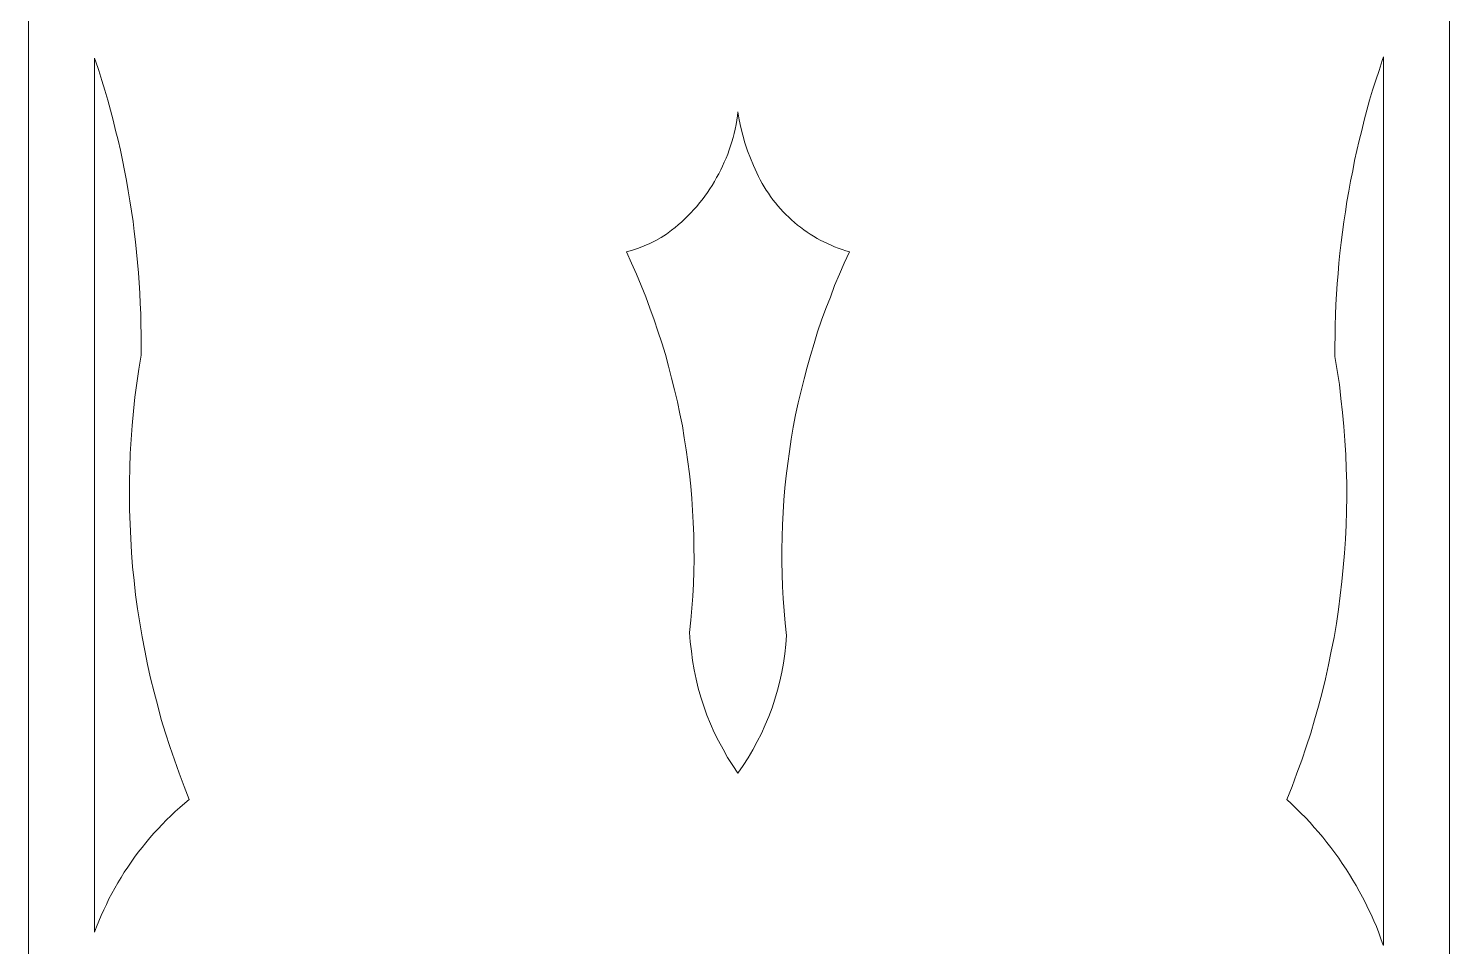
# Model space of a CAD drawing. Header units: centimetres. Extents: x -9 to 6.8, y -13.7 to 13.7.
# Drawn here: x -8.95 to -1.96, y -9.55 to -5.03 of the extents above; entities that cross this region are included whole.
import ezdxf

# ---------------------------------------------------------------- set-up
doc = ezdxf.new("R2010")
doc.units = ezdxf.units.CM
doc.header["$MEASUREMENT"] = 0
doc.layers.add('layer 1', color=7, linetype='Continuous')

msp = doc.modelspace()

# ---------------------------------------------------------------- linework, layer by layer
at = {"layer": 'layer 1', "color": 177, "lineweight": 9}
for points, knots in [([(-8.95207, 13.71711), (-8.95207, 13.71711), (-1.95524, 13.71711), (-1.95524, 13.71711), (-1.95524, 13.71711), (-1.95524, 13.71711), (-1.95524, -13.71046), (-1.95524, -13.71046), (-1.95524, -13.71046), (-1.95524, -13.71046), (-8.95207, -13.71046), (-8.95207, -13.71046), (-8.95207, -13.71046), (-8.95207, -13.71046), (-8.95207, 13.71711), (-8.95207, 13.71711)], [0, 0, 0, 0, 0.2, 0.2, 0.2, 0.2, 0.4, 0.4, 0.4, 0.4, 0.6, 0.6, 0.6, 0.6, 1, 1, 1, 1]), ([(-8.62606, -9.48234), (-8.62606, -9.48234), (-8.62606, -5.1762), (-8.62606, -5.1762), (-8.62606, -5.1762), (-8.62606, -5.1762), (-8.62155, -5.18973), (-8.62155, -5.18973), (-8.62155, -5.18973), (-8.62155, -5.18973), (-8.60573, -5.23825), (-8.60573, -5.23825), (-8.60573, -5.23825), (-8.60573, -5.23825), (-8.59096, -5.28676), (-8.59096, -5.28676), (-8.59096, -5.28676), (-8.59096, -5.28676), (-8.57514, -5.3353), (-8.57514, -5.3353), (-8.57514, -5.3353), (-8.57514, -5.3353), (-8.56144, -5.38381), (-8.56144, -5.38381), (-8.56144, -5.38381), (-8.56144, -5.38381), (-8.54878, -5.43338), (-8.54878, -5.43338), (-8.54878, -5.43338), (-8.54878, -5.43338), (-8.53506, -5.48189), (-8.53506, -5.48189), (-8.53506, -5.48189), (-8.53506, -5.48189), (-8.52347, -5.53253), (-8.52347, -5.53253), (-8.52347, -5.53253), (-8.52347, -5.53253), (-8.5108, -5.58105), (-8.5108, -5.58105), (-8.5108, -5.58105), (-8.5108, -5.58105), (-8.49921, -5.63062), (-8.49921, -5.63062), (-8.49921, -5.63062), (-8.49921, -5.63062), (-8.4897, -5.68018), (-8.4897, -5.68018), (-8.4897, -5.68018), (-8.4897, -5.68018), (-8.47916, -5.73082), (-8.47916, -5.73082), (-8.47916, -5.73082), (-8.47916, -5.73082), (-8.46967, -5.78039), (-8.46967, -5.78039), (-8.46967, -5.78039), (-8.46967, -5.78039), (-8.46124, -5.82996), (-8.46124, -5.82996), (-8.46124, -5.82996), (-8.46124, -5.82996), (-8.4528, -5.87954), (-8.4528, -5.87954), (-8.4528, -5.87954), (-8.4528, -5.87954), (-8.44436, -5.93121), (-8.44436, -5.93121), (-8.44436, -5.93121), (-8.44436, -5.93121), (-8.43698, -5.98079), (-8.43698, -5.98079), (-8.43698, -5.98079), (-8.43698, -5.98079), (-8.43065, -6.03142), (-8.43065, -6.03142), (-8.43065, -6.03142), (-8.43065, -6.03142), (-8.42537, -6.08099), (-8.42537, -6.08099), (-8.42537, -6.08099), (-8.42537, -6.08099), (-8.42011, -6.13268), (-8.42011, -6.13268), (-8.42011, -6.13268), (-8.42011, -6.13268), (-8.41483, -6.1833), (-8.41483, -6.1833), (-8.41483, -6.1833), (-8.41483, -6.1833), (-8.4106, -6.23394), (-8.4106, -6.23394), (-8.4106, -6.23394), (-8.4106, -6.23394), (-8.40639, -6.2835), (-8.40639, -6.2835), (-8.40639, -6.2835), (-8.40639, -6.2835), (-8.40321, -6.33518), (-8.40321, -6.33518), (-8.40321, -6.33518), (-8.40321, -6.33518), (-8.40111, -6.38581), (-8.40111, -6.38581), (-8.40111, -6.38581), (-8.40111, -6.38581), (-8.39901, -6.43644), (-8.39901, -6.43644), (-8.39901, -6.43644), (-8.39901, -6.43644), (-8.39795, -6.48707), (-8.39795, -6.48707), (-8.39795, -6.48707), (-8.39795, -6.48707), (-8.3969, -6.53769), (-8.3969, -6.53769), (-8.3969, -6.53769), (-8.3969, -6.53769), (-8.3969, -6.58938), (-8.3969, -6.58938), (-8.3969, -6.58938), (-8.3969, -6.58938), (-8.3969, -6.64), (-8.3969, -6.64), (-8.3969, -6.64), (-8.3969, -6.64), (-8.40849, -6.70857), (-8.40849, -6.70857), (-8.40849, -6.70857), (-8.40849, -6.70857), (-8.41906, -6.77818), (-8.41906, -6.77818), (-8.41906, -6.77818), (-8.41906, -6.77818), (-8.42749, -6.84673), (-8.42749, -6.84673), (-8.42749, -6.84673), (-8.42749, -6.84673), (-8.43488, -6.91635), (-8.43488, -6.91635), (-8.43488, -6.91635), (-8.43488, -6.91635), (-8.44119, -6.98596), (-8.44119, -6.98596), (-8.44119, -6.98596), (-8.44119, -6.98596), (-8.44647, -7.05557), (-8.44647, -7.05557), (-8.44647, -7.05557), (-8.44647, -7.05557), (-8.4507, -7.12519), (-8.4507, -7.12519), (-8.4507, -7.12519), (-8.4507, -7.12519), (-8.4528, -7.1948), (-8.4528, -7.1948), (-8.4528, -7.1948), (-8.4528, -7.1948), (-8.4549, -7.26336), (-8.4549, -7.26336), (-8.4549, -7.26336), (-8.4549, -7.26336), (-8.4549, -7.33297), (-8.4549, -7.33297), (-8.4549, -7.33297), (-8.4549, -7.33297), (-8.45385, -7.40259), (-8.45385, -7.40259), (-8.45385, -7.40259), (-8.45385, -7.40259), (-8.45175, -7.4722), (-8.45175, -7.4722), (-8.45175, -7.4722), (-8.45175, -7.4722), (-8.44857, -7.54287), (-8.44857, -7.54287), (-8.44857, -7.54287), (-8.44857, -7.54287), (-8.44436, -7.61247), (-8.44436, -7.61247), (-8.44436, -7.61247), (-8.44436, -7.61247), (-8.43908, -7.68209), (-8.43908, -7.68209), (-8.43908, -7.68209), (-8.43908, -7.68209), (-8.4317, -7.75065), (-8.4317, -7.75065), (-8.4317, -7.75065), (-8.4317, -7.75065), (-8.42431, -7.82027), (-8.42431, -7.82027), (-8.42431, -7.82027), (-8.42431, -7.82027), (-8.41483, -7.88988), (-8.41483, -7.88988), (-8.41483, -7.88988), (-8.41483, -7.88988), (-8.40429, -7.95843), (-8.40429, -7.95843), (-8.40429, -7.95843), (-8.40429, -7.95843), (-8.39267, -8.02699), (-8.39267, -8.02699), (-8.39267, -8.02699), (-8.39267, -8.02699), (-8.37896, -8.09556), (-8.37896, -8.09556), (-8.37896, -8.09556), (-8.37896, -8.09556), (-8.36526, -8.1641), (-8.36526, -8.1641), (-8.36526, -8.1641), (-8.36526, -8.1641), (-8.35049, -8.23161), (-8.35049, -8.23161), (-8.35049, -8.23161), (-8.35049, -8.23161), (-8.33362, -8.30018), (-8.33362, -8.30018), (-8.33362, -8.30018), (-8.33362, -8.30018), (-8.31567, -8.36767), (-8.31567, -8.36767), (-8.31567, -8.36767), (-8.31567, -8.36767), (-8.29775, -8.43413), (-8.29775, -8.43413), (-8.29775, -8.43413), (-8.29775, -8.43413), (-8.27772, -8.50162), (-8.27772, -8.50162), (-8.27772, -8.50162), (-8.27772, -8.50162), (-8.25662, -8.56808), (-8.25662, -8.56808), (-8.25662, -8.56808), (-8.25662, -8.56808), (-8.23341, -8.63347), (-8.23341, -8.63347), (-8.23341, -8.63347), (-8.23341, -8.63347), (-8.21021, -8.69991), (-8.21021, -8.69991), (-8.21021, -8.69991), (-8.21021, -8.69991), (-8.18595, -8.76427), (-8.18595, -8.76427), (-8.18595, -8.76427), (-8.18595, -8.76427), (-8.16064, -8.82966), (-8.16064, -8.82966), (-8.16064, -8.82966), (-8.16064, -8.82966), (-8.18279, -8.84758), (-8.18279, -8.84758), (-8.18279, -8.84758), (-8.18279, -8.84758), (-8.20598, -8.86763), (-8.20598, -8.86763), (-8.20598, -8.86763), (-8.20598, -8.86763), (-8.22918, -8.88871), (-8.22918, -8.88871), (-8.22918, -8.88871), (-8.22918, -8.88871), (-8.25028, -8.90981), (-8.25028, -8.90981), (-8.25028, -8.90981), (-8.25028, -8.90981), (-8.27244, -8.92986), (-8.27244, -8.92986), (-8.27244, -8.92986), (-8.27244, -8.92986), (-8.29354, -8.95199), (-8.29354, -8.95199), (-8.29354, -8.95199), (-8.29354, -8.95199), (-8.31357, -8.97415), (-8.31357, -8.97415), (-8.31357, -8.97415), (-8.31357, -8.97415), (-8.33467, -8.99525), (-8.33467, -8.99525), (-8.33467, -8.99525), (-8.33467, -8.99525), (-8.3547, -9.01845), (-8.3547, -9.01845), (-8.3547, -9.01845), (-8.3547, -9.01845), (-8.3737, -9.04166), (-8.3737, -9.04166), (-8.3737, -9.04166), (-8.3737, -9.04166), (-8.39267, -9.06487), (-8.39267, -9.06487), (-8.39267, -9.06487), (-8.39267, -9.06487), (-8.41167, -9.08912), (-8.41167, -9.08912), (-8.41167, -9.08912), (-8.41167, -9.08912), (-8.4296, -9.11233), (-8.4296, -9.11233), (-8.4296, -9.11233), (-8.4296, -9.11233), (-8.44647, -9.13764), (-8.44647, -9.13764), (-8.44647, -9.13764), (-8.44647, -9.13764), (-8.46334, -9.16295), (-8.46334, -9.16295), (-8.46334, -9.16295), (-8.46334, -9.16295), (-8.48021, -9.1872), (-8.48021, -9.1872), (-8.48021, -9.1872), (-8.48021, -9.1872), (-8.49604, -9.21359), (-8.49604, -9.21359), (-8.49604, -9.21359), (-8.49604, -9.21359), (-8.51186, -9.23995), (-8.51186, -9.23995), (-8.51186, -9.23995), (-8.51186, -9.23995), (-8.52663, -9.26526), (-8.52663, -9.26526), (-8.52663, -9.26526), (-8.52663, -9.26526), (-8.54139, -9.29164), (-8.54139, -9.29164), (-8.54139, -9.29164), (-8.54139, -9.29164), (-8.55616, -9.318), (-8.55616, -9.318), (-8.55616, -9.318), (-8.55616, -9.318), (-8.56776, -9.34541), (-8.56776, -9.34541), (-8.56776, -9.34541), (-8.56776, -9.34541), (-8.58147, -9.3718), (-8.58147, -9.3718), (-8.58147, -9.3718), (-8.58147, -9.3718), (-8.59414, -9.40026), (-8.59414, -9.40026), (-8.59414, -9.40026), (-8.59414, -9.40026), (-8.60573, -9.42875), (-8.60573, -9.42875), (-8.60573, -9.42875), (-8.60573, -9.42875), (-8.61734, -9.45616), (-8.61734, -9.45616), (-8.61734, -9.45616), (-8.61734, -9.45616), (-8.62606, -9.48234), (-8.62606, -9.48234)], [0, 0, 0, 0, 0.010989, 0.010989, 0.010989, 0.010989, 0.021978, 0.021978, 0.021978, 0.021978, 0.032967, 0.032967, 0.032967, 0.032967, 0.043956, 0.043956, 0.043956, 0.043956, 0.0549451, 0.0549451, 0.0549451, 0.0549451, 0.0659341, 0.0659341, 0.0659341, 0.0659341, 0.0769231, 0.0769231, 0.0769231, 0.0769231, 0.0879121, 0.0879121, 0.0879121, 0.0879121, 0.0989011, 0.0989011, 0.0989011, 0.0989011, 0.1098901, 0.1098901, 0.1098901, 0.1098901, 0.1208791, 0.1208791, 0.1208791, 0.1208791, 0.1318681, 0.1318681, 0.1318681, 0.1318681, 0.1428571, 0.1428571, 0.1428571, 0.1428571, 0.1538462, 0.1538462, 0.1538462, 0.1538462, 0.1648352, 0.1648352, 0.1648352, 0.1648352, 0.1758242, 0.1758242, 0.1758242, 0.1758242, 0.1868132, 0.1868132, 0.1868132, 0.1868132, 0.1978022, 0.1978022, 0.1978022, 0.1978022, 0.2087912, 0.2087912, 0.2087912, 0.2087912, 0.2197802, 0.2197802, 0.2197802, 0.2197802, 0.2307692, 0.2307692, 0.2307692, 0.2307692, 0.2417582, 0.2417582, 0.2417582, 0.2417582, 0.2527473, 0.2527473, 0.2527473, 0.2527473, 0.2637363, 0.2637363, 0.2637363, 0.2637363, 0.2747253, 0.2747253, 0.2747253, 0.2747253, 0.2857143, 0.2857143, 0.2857143, 0.2857143, 0.2967033, 0.2967033, 0.2967033, 0.2967033, 0.3076923, 0.3076923, 0.3076923, 0.3076923, 0.3186813, 0.3186813, 0.3186813, 0.3186813, 0.3296703, 0.3296703, 0.3296703, 0.3296703, 0.3406593, 0.3406593, 0.3406593, 0.3406593, 0.3516484, 0.3516484, 0.3516484, 0.3516484, 0.3626374, 0.3626374, 0.3626374, 0.3626374, 0.3736264, 0.3736264, 0.3736264, 0.3736264, 0.3846154, 0.3846154, 0.3846154, 0.3846154, 0.3956044, 0.3956044, 0.3956044, 0.3956044, 0.4065934, 0.4065934, 0.4065934, 0.4065934, 0.4175824, 0.4175824, 0.4175824, 0.4175824, 0.4285714, 0.4285714, 0.4285714, 0.4285714, 0.4395604, 0.4395604, 0.4395604, 0.4395604, 0.4505495, 0.4505495, 0.4505495, 0.4505495, 0.4615385, 0.4615385, 0.4615385, 0.4615385, 0.4725275, 0.4725275, 0.4725275, 0.4725275, 0.4835165, 0.4835165, 0.4835165, 0.4835165, 0.4945055, 0.4945055, 0.4945055, 0.4945055, 0.5054945, 0.5054945, 0.5054945, 0.5054945, 0.5164835, 0.5164835, 0.5164835, 0.5164835, 0.5274725, 0.5274725, 0.5274725, 0.5274725, 0.5384615, 0.5384615, 0.5384615, 0.5384615, 0.5494505, 0.5494505, 0.5494505, 0.5494505, 0.5604396, 0.5604396, 0.5604396, 0.5604396, 0.5714286, 0.5714286, 0.5714286, 0.5714286, 0.5824176, 0.5824176, 0.5824176, 0.5824176, 0.5934066, 0.5934066, 0.5934066, 0.5934066, 0.6043956, 0.6043956, 0.6043956, 0.6043956, 0.6153846, 0.6153846, 0.6153846, 0.6153846, 0.6263736, 0.6263736, 0.6263736, 0.6263736, 0.6373626, 0.6373626, 0.6373626, 0.6373626, 0.6483516, 0.6483516, 0.6483516, 0.6483516, 0.6593407, 0.6593407, 0.6593407, 0.6593407, 0.6703297, 0.6703297, 0.6703297, 0.6703297, 0.6813187, 0.6813187, 0.6813187, 0.6813187, 0.6923077, 0.6923077, 0.6923077, 0.6923077, 0.7032967, 0.7032967, 0.7032967, 0.7032967, 0.7142857, 0.7142857, 0.7142857, 0.7142857, 0.7252747, 0.7252747, 0.7252747, 0.7252747, 0.7362637, 0.7362637, 0.7362637, 0.7362637, 0.7472527, 0.7472527, 0.7472527, 0.7472527, 0.7582418, 0.7582418, 0.7582418, 0.7582418, 0.7692308, 0.7692308, 0.7692308, 0.7692308, 0.7802198, 0.7802198, 0.7802198, 0.7802198, 0.7912088, 0.7912088, 0.7912088, 0.7912088, 0.8021978, 0.8021978, 0.8021978, 0.8021978, 0.8131868, 0.8131868, 0.8131868, 0.8131868, 0.8241758, 0.8241758, 0.8241758, 0.8241758, 0.8351648, 0.8351648, 0.8351648, 0.8351648, 0.8461538, 0.8461538, 0.8461538, 0.8461538, 0.8571429, 0.8571429, 0.8571429, 0.8571429, 0.8681319, 0.8681319, 0.8681319, 0.8681319, 0.8791209, 0.8791209, 0.8791209, 0.8791209, 0.8901099, 0.8901099, 0.8901099, 0.8901099, 0.9010989, 0.9010989, 0.9010989, 0.9010989, 0.9120879, 0.9120879, 0.9120879, 0.9120879, 0.9230769, 0.9230769, 0.9230769, 0.9230769, 0.9340659, 0.9340659, 0.9340659, 0.9340659, 0.9450549, 0.9450549, 0.9450549, 0.9450549, 0.956044, 0.956044, 0.956044, 0.956044, 0.967033, 0.967033, 0.967033, 0.967033, 0.978022, 0.978022, 0.978022, 0.978022, 1, 1, 1, 1]), ([(-2.28125, -5.17015), (-2.28125, -5.17015), (-2.28125, -9.54658), (-2.28125, -9.54658), (-2.28125, -9.54658), (-2.28125, -9.54658), (-2.28152, -9.54583), (-2.28152, -9.54583), (-2.28152, -9.54583), (-2.28152, -9.54583), (-2.29311, -9.51524), (-2.29311, -9.51524), (-2.29311, -9.51524), (-2.29311, -9.51524), (-2.30367, -9.4857), (-2.30367, -9.4857), (-2.30367, -9.4857), (-2.30367, -9.4857), (-2.31526, -9.45511), (-2.31526, -9.45511), (-2.31526, -9.45511), (-2.31526, -9.45511), (-2.32793, -9.42664), (-2.32793, -9.42664), (-2.32793, -9.42664), (-2.32793, -9.42664), (-2.34162, -9.39605), (-2.34162, -9.39605), (-2.34162, -9.39605), (-2.34162, -9.39605), (-2.35534, -9.36757), (-2.35534, -9.36757), (-2.35534, -9.36757), (-2.35534, -9.36757), (-2.36906, -9.33803), (-2.36906, -9.33803), (-2.36906, -9.33803), (-2.36906, -9.33803), (-2.38383, -9.30956), (-2.38383, -9.30956), (-2.38383, -9.30956), (-2.38383, -9.30956), (-2.39965, -9.28108), (-2.39965, -9.28108), (-2.39965, -9.28108), (-2.39965, -9.28108), (-2.41547, -9.25261), (-2.41547, -9.25261), (-2.41547, -9.25261), (-2.41547, -9.25261), (-2.43129, -9.22623), (-2.43129, -9.22623), (-2.43129, -9.22623), (-2.43129, -9.22623), (-2.44816, -9.19777), (-2.44816, -9.19777), (-2.44816, -9.19777), (-2.44816, -9.19777), (-2.46503, -9.17138), (-2.46503, -9.17138), (-2.46503, -9.17138), (-2.46503, -9.17138), (-2.48401, -9.14397), (-2.48401, -9.14397), (-2.48401, -9.14397), (-2.48401, -9.14397), (-2.50091, -9.11759), (-2.50091, -9.11759), (-2.50091, -9.11759), (-2.50091, -9.11759), (-2.51988, -9.09228), (-2.51988, -9.09228), (-2.51988, -9.09228), (-2.51988, -9.09228), (-2.53993, -9.06592), (-2.53993, -9.06592), (-2.53993, -9.06592), (-2.53993, -9.06592), (-2.55996, -9.04061), (-2.55996, -9.04061), (-2.55996, -9.04061), (-2.55996, -9.04061), (-2.57896, -9.01528), (-2.57896, -9.01528), (-2.57896, -9.01528), (-2.57896, -9.01528), (-2.60004, -8.98997), (-2.60004, -8.98997), (-2.60004, -8.98997), (-2.60004, -8.98997), (-2.62114, -8.96676), (-2.62114, -8.96676), (-2.62114, -8.96676), (-2.62114, -8.96676), (-2.64224, -8.94251), (-2.64224, -8.94251), (-2.64224, -8.94251), (-2.64224, -8.94251), (-2.66437, -8.91825), (-2.66437, -8.91825), (-2.66437, -8.91825), (-2.66437, -8.91825), (-2.68758, -8.89609), (-2.68758, -8.89609), (-2.68758, -8.89609), (-2.68758, -8.89609), (-2.70973, -8.87289), (-2.70973, -8.87289), (-2.70973, -8.87289), (-2.70973, -8.87289), (-2.73294, -8.85075), (-2.73294, -8.85075), (-2.73294, -8.85075), (-2.73294, -8.85075), (-2.7572, -8.82966), (-2.7572, -8.82966), (-2.7572, -8.82966), (-2.7572, -8.82966), (-2.73084, -8.76532), (-2.73084, -8.76532), (-2.73084, -8.76532), (-2.73084, -8.76532), (-2.70658, -8.69991), (-2.70658, -8.69991), (-2.70658, -8.69991), (-2.70658, -8.69991), (-2.68337, -8.63452), (-2.68337, -8.63452), (-2.68337, -8.63452), (-2.68337, -8.63452), (-2.66122, -8.56914), (-2.66122, -8.56914), (-2.66122, -8.56914), (-2.66122, -8.56914), (-2.63907, -8.50267), (-2.63907, -8.50267), (-2.63907, -8.50267), (-2.63907, -8.50267), (-2.62009, -8.43624), (-2.62009, -8.43624), (-2.62009, -8.43624), (-2.62009, -8.43624), (-2.60109, -8.36872), (-2.60109, -8.36872), (-2.60109, -8.36872), (-2.60109, -8.36872), (-2.58317, -8.30123), (-2.58317, -8.30123), (-2.58317, -8.30123), (-2.58317, -8.30123), (-2.56629, -8.23372), (-2.56629, -8.23372), (-2.56629, -8.23372), (-2.56629, -8.23372), (-2.55152, -8.16622), (-2.55152, -8.16622), (-2.55152, -8.16622), (-2.55152, -8.16622), (-2.53781, -8.09766), (-2.53781, -8.09766), (-2.53781, -8.09766), (-2.53781, -8.09766), (-2.52411, -8.03015), (-2.52411, -8.03015), (-2.52411, -8.03015), (-2.52411, -8.03015), (-2.5125, -7.9616), (-2.5125, -7.9616), (-2.5125, -7.9616), (-2.5125, -7.9616), (-2.50196, -7.89304), (-2.50196, -7.89304), (-2.50196, -7.89304), (-2.50196, -7.89304), (-2.49352, -7.82343), (-2.49352, -7.82343), (-2.49352, -7.82343), (-2.49352, -7.82343), (-2.48508, -7.75487), (-2.48508, -7.75487), (-2.48508, -7.75487), (-2.48508, -7.75487), (-2.47875, -7.68526), (-2.47875, -7.68526), (-2.47875, -7.68526), (-2.47875, -7.68526), (-2.47242, -7.61565), (-2.47242, -7.61565), (-2.47242, -7.61565), (-2.47242, -7.61565), (-2.46819, -7.54709), (-2.46819, -7.54709), (-2.46819, -7.54709), (-2.46819, -7.54709), (-2.46503, -7.47747), (-2.46503, -7.47747), (-2.46503, -7.47747), (-2.46503, -7.47747), (-2.46293, -7.40786), (-2.46293, -7.40786), (-2.46293, -7.40786), (-2.46293, -7.40786), (-2.46188, -7.33825), (-2.46188, -7.33825), (-2.46188, -7.33825), (-2.46188, -7.33825), (-2.46188, -7.26863), (-2.46188, -7.26863), (-2.46188, -7.26863), (-2.46188, -7.26863), (-2.46398, -7.19902), (-2.46398, -7.19902), (-2.46398, -7.19902), (-2.46398, -7.19902), (-2.46609, -7.13046), (-2.46609, -7.13046), (-2.46609, -7.13046), (-2.46609, -7.13046), (-2.47032, -7.06085), (-2.47032, -7.06085), (-2.47032, -7.06085), (-2.47032, -7.06085), (-2.47558, -6.99124), (-2.47558, -6.99124), (-2.47558, -6.99124), (-2.47558, -6.99124), (-2.48191, -6.92268), (-2.48191, -6.92268), (-2.48191, -6.92268), (-2.48191, -6.92268), (-2.49034, -6.85306), (-2.49034, -6.85306), (-2.49034, -6.85306), (-2.49034, -6.85306), (-2.49773, -6.7845), (-2.49773, -6.7845), (-2.49773, -6.7845), (-2.49773, -6.7845), (-2.50829, -6.71595), (-2.50829, -6.71595), (-2.50829, -6.71595), (-2.50829, -6.71595), (-2.51988, -6.64633), (-2.51988, -6.64633), (-2.51988, -6.64633), (-2.51988, -6.64633), (-2.51988, -6.5957), (-2.51988, -6.5957), (-2.51988, -6.5957), (-2.51988, -6.5957), (-2.51883, -6.54402), (-2.51883, -6.54402), (-2.51883, -6.54402), (-2.51883, -6.54402), (-2.51778, -6.4934), (-2.51778, -6.4934), (-2.51778, -6.4934), (-2.51778, -6.4934), (-2.51673, -6.44171), (-2.51673, -6.44171), (-2.51673, -6.44171), (-2.51673, -6.44171), (-2.5146, -6.39109), (-2.5146, -6.39109), (-2.5146, -6.39109), (-2.5146, -6.39109), (-2.51145, -6.3394), (-2.51145, -6.3394), (-2.51145, -6.3394), (-2.51145, -6.3394), (-2.50829, -6.28878), (-2.50829, -6.28878), (-2.50829, -6.28878), (-2.50829, -6.28878), (-2.50406, -6.23814), (-2.50406, -6.23814), (-2.50406, -6.23814), (-2.50406, -6.23814), (-2.49983, -6.18753), (-2.49983, -6.18753), (-2.49983, -6.18753), (-2.49983, -6.18753), (-2.49562, -6.13689), (-2.49562, -6.13689), (-2.49562, -6.13689), (-2.49562, -6.13689), (-2.48929, -6.08522), (-2.48929, -6.08522), (-2.48929, -6.08522), (-2.48929, -6.08522), (-2.48296, -6.03458), (-2.48296, -6.03458), (-2.48296, -6.03458), (-2.48296, -6.03458), (-2.47665, -5.98396), (-2.47665, -5.98396), (-2.47665, -5.98396), (-2.47665, -5.98396), (-2.46819, -5.93332), (-2.46819, -5.93332), (-2.46819, -5.93332), (-2.46819, -5.93332), (-2.46083, -5.8827), (-2.46083, -5.8827), (-2.46083, -5.8827), (-2.46083, -5.8827), (-2.45132, -5.83208), (-2.45132, -5.83208), (-2.45132, -5.83208), (-2.45132, -5.83208), (-2.44288, -5.78249), (-2.44288, -5.78249), (-2.44288, -5.78249), (-2.44288, -5.78249), (-2.43234, -5.73187), (-2.43234, -5.73187), (-2.43234, -5.73187), (-2.43234, -5.73187), (-2.42285, -5.68124), (-2.42285, -5.68124), (-2.42285, -5.68124), (-2.42285, -5.68124), (-2.41229, -5.63167), (-2.41229, -5.63167), (-2.41229, -5.63167), (-2.41229, -5.63167), (-2.39965, -5.5821), (-2.39965, -5.5821), (-2.39965, -5.5821), (-2.39965, -5.5821), (-2.38803, -5.53253), (-2.38803, -5.53253), (-2.38803, -5.53253), (-2.38803, -5.53253), (-2.37539, -5.48189), (-2.37539, -5.48189), (-2.37539, -5.48189), (-2.37539, -5.48189), (-2.36272, -5.43338), (-2.36272, -5.43338), (-2.36272, -5.43338), (-2.36272, -5.43338), (-2.34901, -5.38381), (-2.34901, -5.38381), (-2.34901, -5.38381), (-2.34901, -5.38381), (-2.33424, -5.3353), (-2.33424, -5.3353), (-2.33424, -5.3353), (-2.33424, -5.3353), (-2.31842, -5.28571), (-2.31842, -5.28571), (-2.31842, -5.28571), (-2.31842, -5.28571), (-2.3026, -5.2372), (-2.3026, -5.2372), (-2.3026, -5.2372), (-2.3026, -5.2372), (-2.28785, -5.18868), (-2.28785, -5.18868), (-2.28785, -5.18868), (-2.28785, -5.18868), (-2.28125, -5.17015), (-2.28125, -5.17015)], [0, 0, 0, 0, 0.0108696, 0.0108696, 0.0108696, 0.0108696, 0.0217391, 0.0217391, 0.0217391, 0.0217391, 0.0326087, 0.0326087, 0.0326087, 0.0326087, 0.0434783, 0.0434783, 0.0434783, 0.0434783, 0.0543478, 0.0543478, 0.0543478, 0.0543478, 0.0652174, 0.0652174, 0.0652174, 0.0652174, 0.076087, 0.076087, 0.076087, 0.076087, 0.0869565, 0.0869565, 0.0869565, 0.0869565, 0.0978261, 0.0978261, 0.0978261, 0.0978261, 0.1086957, 0.1086957, 0.1086957, 0.1086957, 0.1195652, 0.1195652, 0.1195652, 0.1195652, 0.1304348, 0.1304348, 0.1304348, 0.1304348, 0.1413043, 0.1413043, 0.1413043, 0.1413043, 0.1521739, 0.1521739, 0.1521739, 0.1521739, 0.1630435, 0.1630435, 0.1630435, 0.1630435, 0.173913, 0.173913, 0.173913, 0.173913, 0.1847826, 0.1847826, 0.1847826, 0.1847826, 0.1956522, 0.1956522, 0.1956522, 0.1956522, 0.2065217, 0.2065217, 0.2065217, 0.2065217, 0.2173913, 0.2173913, 0.2173913, 0.2173913, 0.2282609, 0.2282609, 0.2282609, 0.2282609, 0.2391304, 0.2391304, 0.2391304, 0.2391304, 0.25, 0.25, 0.25, 0.25, 0.2608696, 0.2608696, 0.2608696, 0.2608696, 0.2717391, 0.2717391, 0.2717391, 0.2717391, 0.2826087, 0.2826087, 0.2826087, 0.2826087, 0.2934783, 0.2934783, 0.2934783, 0.2934783, 0.3043478, 0.3043478, 0.3043478, 0.3043478, 0.3152174, 0.3152174, 0.3152174, 0.3152174, 0.326087, 0.326087, 0.326087, 0.326087, 0.3369565, 0.3369565, 0.3369565, 0.3369565, 0.3478261, 0.3478261, 0.3478261, 0.3478261, 0.3586957, 0.3586957, 0.3586957, 0.3586957, 0.3695652, 0.3695652, 0.3695652, 0.3695652, 0.3804348, 0.3804348, 0.3804348, 0.3804348, 0.3913043, 0.3913043, 0.3913043, 0.3913043, 0.4021739, 0.4021739, 0.4021739, 0.4021739, 0.4130435, 0.4130435, 0.4130435, 0.4130435, 0.423913, 0.423913, 0.423913, 0.423913, 0.4347826, 0.4347826, 0.4347826, 0.4347826, 0.4456522, 0.4456522, 0.4456522, 0.4456522, 0.4565217, 0.4565217, 0.4565217, 0.4565217, 0.4673913, 0.4673913, 0.4673913, 0.4673913, 0.4782609, 0.4782609, 0.4782609, 0.4782609, 0.4891304, 0.4891304, 0.4891304, 0.4891304, 0.5, 0.5, 0.5, 0.5, 0.5108696, 0.5108696, 0.5108696, 0.5108696, 0.5217391, 0.5217391, 0.5217391, 0.5217391, 0.5326087, 0.5326087, 0.5326087, 0.5326087, 0.5434783, 0.5434783, 0.5434783, 0.5434783, 0.5543478, 0.5543478, 0.5543478, 0.5543478, 0.5652174, 0.5652174, 0.5652174, 0.5652174, 0.576087, 0.576087, 0.576087, 0.576087, 0.5869565, 0.5869565, 0.5869565, 0.5869565, 0.5978261, 0.5978261, 0.5978261, 0.5978261, 0.6086957, 0.6086957, 0.6086957, 0.6086957, 0.6195652, 0.6195652, 0.6195652, 0.6195652, 0.6304348, 0.6304348, 0.6304348, 0.6304348, 0.6413043, 0.6413043, 0.6413043, 0.6413043, 0.6521739, 0.6521739, 0.6521739, 0.6521739, 0.6630435, 0.6630435, 0.6630435, 0.6630435, 0.673913, 0.673913, 0.673913, 0.673913, 0.6847826, 0.6847826, 0.6847826, 0.6847826, 0.6956522, 0.6956522, 0.6956522, 0.6956522, 0.7065217, 0.7065217, 0.7065217, 0.7065217, 0.7173913, 0.7173913, 0.7173913, 0.7173913, 0.7282609, 0.7282609, 0.7282609, 0.7282609, 0.7391304, 0.7391304, 0.7391304, 0.7391304, 0.75, 0.75, 0.75, 0.75, 0.7608696, 0.7608696, 0.7608696, 0.7608696, 0.7717391, 0.7717391, 0.7717391, 0.7717391, 0.7826087, 0.7826087, 0.7826087, 0.7826087, 0.7934783, 0.7934783, 0.7934783, 0.7934783, 0.8043478, 0.8043478, 0.8043478, 0.8043478, 0.8152174, 0.8152174, 0.8152174, 0.8152174, 0.826087, 0.826087, 0.826087, 0.826087, 0.8369565, 0.8369565, 0.8369565, 0.8369565, 0.8478261, 0.8478261, 0.8478261, 0.8478261, 0.8586957, 0.8586957, 0.8586957, 0.8586957, 0.8695652, 0.8695652, 0.8695652, 0.8695652, 0.8804348, 0.8804348, 0.8804348, 0.8804348, 0.8913043, 0.8913043, 0.8913043, 0.8913043, 0.9021739, 0.9021739, 0.9021739, 0.9021739, 0.9130435, 0.9130435, 0.9130435, 0.9130435, 0.923913, 0.923913, 0.923913, 0.923913, 0.9347826, 0.9347826, 0.9347826, 0.9347826, 0.9456522, 0.9456522, 0.9456522, 0.9456522, 0.9565217, 0.9565217, 0.9565217, 0.9565217, 0.9673913, 0.9673913, 0.9673913, 0.9673913, 0.9782609, 0.9782609, 0.9782609, 0.9782609, 1, 1, 1, 1]), ([(-5.45944, -8.69991), (-5.45944, -8.69991), (-5.43308, -8.66195), (-5.43308, -8.66195), (-5.43308, -8.66195), (-5.43308, -8.66195), (-5.40775, -8.62398), (-5.40775, -8.62398), (-5.40775, -8.62398), (-5.40775, -8.62398), (-5.38562, -8.5839), (-5.38562, -8.5839), (-5.38562, -8.5839), (-5.38562, -8.5839), (-5.36347, -8.54382), (-5.36347, -8.54382), (-5.36347, -8.54382), (-5.36347, -8.54382), (-5.34236, -8.50374), (-5.34236, -8.50374), (-5.34236, -8.50374), (-5.34236, -8.50374), (-5.32444, -8.46154), (-5.32444, -8.46154), (-5.32444, -8.46154), (-5.32444, -8.46154), (-5.30757, -8.41936), (-5.30757, -8.41936), (-5.30757, -8.41936), (-5.30757, -8.41936), (-5.29069, -8.37716), (-5.29069, -8.37716), (-5.29069, -8.37716), (-5.29069, -8.37716), (-5.27698, -8.33393), (-5.27698, -8.33393), (-5.27698, -8.33393), (-5.27698, -8.33393), (-5.26431, -8.28962), (-5.26431, -8.28962), (-5.26431, -8.28962), (-5.26431, -8.28962), (-5.25272, -8.24638), (-5.25272, -8.24638), (-5.25272, -8.24638), (-5.25272, -8.24638), (-5.24323, -8.20102), (-5.24323, -8.20102), (-5.24323, -8.20102), (-5.24323, -8.20102), (-5.23477, -8.15673), (-5.23477, -8.15673), (-5.23477, -8.15673), (-5.23477, -8.15673), (-5.22846, -8.11138), (-5.22846, -8.11138), (-5.22846, -8.11138), (-5.22846, -8.11138), (-5.22318, -8.06497), (-5.22318, -8.06497), (-5.22318, -8.06497), (-5.22318, -8.06497), (-5.22003, -8.02066), (-5.22003, -8.02066), (-5.22003, -8.02066), (-5.22003, -8.02066), (-5.22634, -7.96055), (-5.22634, -7.96055), (-5.22634, -7.96055), (-5.22634, -7.96055), (-5.23162, -7.89937), (-5.23162, -7.89937), (-5.23162, -7.89937), (-5.23162, -7.89937), (-5.23585, -7.83925), (-5.23585, -7.83925), (-5.23585, -7.83925), (-5.23585, -7.83925), (-5.239, -7.77913), (-5.239, -7.77913), (-5.239, -7.77913), (-5.239, -7.77913), (-5.24111, -7.71901), (-5.24111, -7.71901), (-5.24111, -7.71901), (-5.24111, -7.71901), (-5.24216, -7.65783), (-5.24216, -7.65783), (-5.24216, -7.65783), (-5.24216, -7.65783), (-5.24216, -7.59665), (-5.24216, -7.59665), (-5.24216, -7.59665), (-5.24216, -7.59665), (-5.24111, -7.53548), (-5.24111, -7.53548), (-5.24111, -7.53548), (-5.24111, -7.53548), (-5.239, -7.47536), (-5.239, -7.47536), (-5.239, -7.47536), (-5.239, -7.47536), (-5.23585, -7.41524), (-5.23585, -7.41524), (-5.23585, -7.41524), (-5.23585, -7.41524), (-5.23267, -7.35512), (-5.23267, -7.35512), (-5.23267, -7.35512), (-5.23267, -7.35512), (-5.22741, -7.29395), (-5.22741, -7.29395), (-5.22741, -7.29395), (-5.22741, -7.29395), (-5.22108, -7.23382), (-5.22108, -7.23382), (-5.22108, -7.23382), (-5.22108, -7.23382), (-5.21369, -7.17371), (-5.21369, -7.17371), (-5.21369, -7.17371), (-5.21369, -7.17371), (-5.20526, -7.11464), (-5.20526, -7.11464), (-5.20526, -7.11464), (-5.20526, -7.11464), (-5.19682, -7.05452), (-5.19682, -7.05452), (-5.19682, -7.05452), (-5.19682, -7.05452), (-5.18626, -6.9944), (-5.18626, -6.9944), (-5.18626, -6.9944), (-5.18626, -6.9944), (-5.17467, -6.93428), (-5.17467, -6.93428), (-5.17467, -6.93428), (-5.17467, -6.93428), (-5.162, -6.87521), (-5.162, -6.87521), (-5.162, -6.87521), (-5.162, -6.87521), (-5.14831, -6.81614), (-5.14831, -6.81614), (-5.14831, -6.81614), (-5.14831, -6.81614), (-5.13354, -6.75708), (-5.13354, -6.75708), (-5.13354, -6.75708), (-5.13354, -6.75708), (-5.11877, -6.69908), (-5.11877, -6.69908), (-5.11877, -6.69908), (-5.11877, -6.69908), (-5.10189, -6.64106), (-5.10189, -6.64106), (-5.10189, -6.64106), (-5.10189, -6.64106), (-5.08395, -6.58305), (-5.08395, -6.58305), (-5.08395, -6.58305), (-5.08395, -6.58305), (-5.06708, -6.52505), (-5.06708, -6.52505), (-5.06708, -6.52505), (-5.06708, -6.52505), (-5.04705, -6.46808), (-5.04705, -6.46808), (-5.04705, -6.46808), (-5.04705, -6.46808), (-5.02595, -6.41007), (-5.02595, -6.41007), (-5.02595, -6.41007), (-5.02595, -6.41007), (-5.00379, -6.35417), (-5.00379, -6.35417), (-5.00379, -6.35417), (-5.00379, -6.35417), (-4.98271, -6.29722), (-4.98271, -6.29722), (-4.98271, -6.29722), (-4.98271, -6.29722), (-4.95843, -6.24132), (-4.95843, -6.24132), (-4.95843, -6.24132), (-4.95843, -6.24132), (-4.93523, -6.18647), (-4.93523, -6.18647), (-4.93523, -6.18647), (-4.93523, -6.18647), (-4.90887, -6.13163), (-4.90887, -6.13163), (-4.90887, -6.13163), (-4.90887, -6.13163), (-4.92786, -6.12635), (-4.92786, -6.12635), (-4.92786, -6.12635), (-4.92786, -6.12635), (-4.94579, -6.12001), (-4.94579, -6.12001), (-4.94579, -6.12001), (-4.94579, -6.12001), (-4.96477, -6.11368), (-4.96477, -6.11368), (-4.96477, -6.11368), (-4.96477, -6.11368), (-4.98271, -6.1063), (-4.98271, -6.1063), (-4.98271, -6.1063), (-4.98271, -6.1063), (-5.00064, -6.09892), (-5.00064, -6.09892), (-5.00064, -6.09892), (-5.00064, -6.09892), (-5.01751, -6.09048), (-5.01751, -6.09048), (-5.01751, -6.09048), (-5.01751, -6.09048), (-5.03543, -6.08204), (-5.03543, -6.08204), (-5.03543, -6.08204), (-5.03543, -6.08204), (-5.05336, -6.0736), (-5.05336, -6.0736), (-5.05336, -6.0736), (-5.05336, -6.0736), (-5.06918, -6.06517), (-5.06918, -6.06517), (-5.06918, -6.06517), (-5.06918, -6.06517), (-5.08607, -6.05463), (-5.08607, -6.05463), (-5.08607, -6.05463), (-5.08607, -6.05463), (-5.10295, -6.04409), (-5.10295, -6.04409), (-5.10295, -6.04409), (-5.10295, -6.04409), (-5.11877, -6.03352), (-5.11877, -6.03352), (-5.11877, -6.03352), (-5.11877, -6.03352), (-5.13459, -6.02193), (-5.13459, -6.02193), (-5.13459, -6.02193), (-5.13459, -6.02193), (-5.15041, -6.01032), (-5.15041, -6.01032), (-5.15041, -6.01032), (-5.15041, -6.01032), (-5.16518, -5.99978), (-5.16518, -5.99978), (-5.16518, -5.99978), (-5.16518, -5.99978), (-5.181, -5.98711), (-5.181, -5.98711), (-5.181, -5.98711), (-5.181, -5.98711), (-5.19577, -5.97342), (-5.19577, -5.97342), (-5.19577, -5.97342), (-5.19577, -5.97342), (-5.20841, -5.96075), (-5.20841, -5.96075), (-5.20841, -5.96075), (-5.20841, -5.96075), (-5.22318, -5.94703), (-5.22318, -5.94703), (-5.22318, -5.94703), (-5.22318, -5.94703), (-5.2369, -5.93332), (-5.2369, -5.93332), (-5.2369, -5.93332), (-5.2369, -5.93332), (-5.24954, -5.91962), (-5.24954, -5.91962), (-5.24954, -5.91962), (-5.24954, -5.91962), (-5.26221, -5.90485), (-5.26221, -5.90485), (-5.26221, -5.90485), (-5.26221, -5.90485), (-5.2738, -5.88903), (-5.2738, -5.88903), (-5.2738, -5.88903), (-5.2738, -5.88903), (-5.28647, -5.87426), (-5.28647, -5.87426), (-5.28647, -5.87426), (-5.28647, -5.87426), (-5.29808, -5.85844), (-5.29808, -5.85844), (-5.29808, -5.85844), (-5.29808, -5.85844), (-5.30862, -5.84262), (-5.30862, -5.84262), (-5.30862, -5.84262), (-5.30862, -5.84262), (-5.32021, -5.8268), (-5.32021, -5.8268), (-5.32021, -5.8268), (-5.32021, -5.8268), (-5.32972, -5.81098), (-5.32972, -5.81098), (-5.32972, -5.81098), (-5.32972, -5.81098), (-5.33921, -5.79411), (-5.33921, -5.79411), (-5.33921, -5.79411), (-5.33921, -5.79411), (-5.3487, -5.77618), (-5.3487, -5.77618), (-5.3487, -5.77618), (-5.3487, -5.77618), (-5.35713, -5.75929), (-5.35713, -5.75929), (-5.35713, -5.75929), (-5.35713, -5.75929), (-5.36557, -5.74241), (-5.36557, -5.74241), (-5.36557, -5.74241), (-5.36557, -5.74241), (-5.38244, -5.70551), (-5.38244, -5.70551), (-5.38244, -5.70551), (-5.38244, -5.70551), (-5.39721, -5.66964), (-5.39721, -5.66964), (-5.39721, -5.66964), (-5.39721, -5.66964), (-5.41198, -5.63272), (-5.41198, -5.63272), (-5.41198, -5.63272), (-5.41198, -5.63272), (-5.42465, -5.59477), (-5.42465, -5.59477), (-5.42465, -5.59477), (-5.42465, -5.59477), (-5.43519, -5.55679), (-5.43519, -5.55679), (-5.43519, -5.55679), (-5.43519, -5.55679), (-5.44467, -5.51882), (-5.44467, -5.51882), (-5.44467, -5.51882), (-5.44467, -5.51882), (-5.45311, -5.48084), (-5.45311, -5.48084), (-5.45311, -5.48084), (-5.45311, -5.48084), (-5.45944, -5.44076), (-5.45944, -5.44076), (-5.45944, -5.44076), (-5.45944, -5.44076), (-5.46155, -5.46187), (-5.46155, -5.46187), (-5.46155, -5.46187), (-5.46155, -5.46187), (-5.46367, -5.48295), (-5.46367, -5.48295), (-5.46367, -5.48295), (-5.46367, -5.48295), (-5.46788, -5.50405), (-5.46788, -5.50405), (-5.46788, -5.50405), (-5.46788, -5.50405), (-5.47211, -5.5262), (-5.47211, -5.5262), (-5.47211, -5.5262), (-5.47211, -5.5262), (-5.47737, -5.54729), (-5.47737, -5.54729), (-5.47737, -5.54729), (-5.47737, -5.54729), (-5.48265, -5.56733), (-5.48265, -5.56733), (-5.48265, -5.56733), (-5.48265, -5.56733), (-5.48898, -5.58843), (-5.48898, -5.58843), (-5.48898, -5.58843), (-5.48898, -5.58843), (-5.49531, -5.60846), (-5.49531, -5.60846), (-5.49531, -5.60846), (-5.49531, -5.60846), (-5.50163, -5.62851), (-5.50163, -5.62851), (-5.50163, -5.62851), (-5.50163, -5.62851), (-5.50901, -5.6496), (-5.50901, -5.6496), (-5.50901, -5.6496), (-5.50901, -5.6496), (-5.51745, -5.66964), (-5.51745, -5.66964), (-5.51745, -5.66964), (-5.51745, -5.66964), (-5.52588, -5.68862), (-5.52588, -5.68862), (-5.52588, -5.68862), (-5.52588, -5.68862), (-5.53432, -5.70867), (-5.53432, -5.70867), (-5.53432, -5.70867), (-5.53432, -5.70867), (-5.54383, -5.72765), (-5.54383, -5.72765), (-5.54383, -5.72765), (-5.54383, -5.72765), (-5.55332, -5.74664), (-5.55332, -5.74664), (-5.55332, -5.74664), (-5.55332, -5.74664), (-5.56386, -5.76562), (-5.56386, -5.76562), (-5.56386, -5.76562), (-5.56386, -5.76562), (-5.57442, -5.78462), (-5.57442, -5.78462), (-5.57442, -5.78462), (-5.57442, -5.78462), (-5.58601, -5.80359), (-5.58601, -5.80359), (-5.58601, -5.80359), (-5.58601, -5.80359), (-5.59655, -5.82047), (-5.59655, -5.82047), (-5.59655, -5.82047), (-5.59655, -5.82047), (-5.60922, -5.8384), (-5.60922, -5.8384), (-5.60922, -5.8384), (-5.60922, -5.8384), (-5.62188, -5.85634), (-5.62188, -5.85634), (-5.62188, -5.85634), (-5.62188, -5.85634), (-5.63453, -5.87426), (-5.63453, -5.87426), (-5.63453, -5.87426), (-5.63453, -5.87426), (-5.64824, -5.89008), (-5.64824, -5.89008), (-5.64824, -5.89008), (-5.64824, -5.89008), (-5.66091, -5.90696), (-5.66091, -5.90696), (-5.66091, -5.90696), (-5.66091, -5.90696), (-5.67566, -5.92278), (-5.67566, -5.92278), (-5.67566, -5.92278), (-5.67566, -5.92278), (-5.69043, -5.93965), (-5.69043, -5.93965), (-5.69043, -5.93965), (-5.69043, -5.93965), (-5.70519, -5.95337), (-5.70519, -5.95337), (-5.70519, -5.95337), (-5.70519, -5.95337), (-5.72102, -5.96919), (-5.72102, -5.96919), (-5.72102, -5.96919), (-5.72102, -5.96919), (-5.73578, -5.98396), (-5.73578, -5.98396), (-5.73578, -5.98396), (-5.73578, -5.98396), (-5.75266, -5.99873), (-5.75266, -5.99873), (-5.75266, -5.99873), (-5.75266, -5.99873), (-5.76848, -6.01137), (-5.76848, -6.01137), (-5.76848, -6.01137), (-5.76848, -6.01137), (-5.78535, -6.02509), (-5.78535, -6.02509), (-5.78535, -6.02509), (-5.78535, -6.02509), (-5.81068, -6.04409), (-5.81068, -6.04409), (-5.81068, -6.04409), (-5.81068, -6.04409), (-5.83704, -6.06096), (-5.83704, -6.06096), (-5.83704, -6.06096), (-5.83704, -6.06096), (-5.8634, -6.07573), (-5.8634, -6.07573), (-5.8634, -6.07573), (-5.8634, -6.07573), (-5.89189, -6.08943), (-5.89189, -6.08943), (-5.89189, -6.08943), (-5.89189, -6.08943), (-5.92036, -6.10209), (-5.92036, -6.10209), (-5.92036, -6.10209), (-5.92036, -6.10209), (-5.94884, -6.11368), (-5.94884, -6.11368), (-5.94884, -6.11368), (-5.94884, -6.11368), (-5.97838, -6.12319), (-5.97838, -6.12319), (-5.97838, -6.12319), (-5.97838, -6.12319), (-6.00792, -6.13163), (-6.00792, -6.13163), (-6.00792, -6.13163), (-6.00792, -6.13163), (-5.98366, -6.18647), (-5.98366, -6.18647), (-5.98366, -6.18647), (-5.98366, -6.18647), (-5.95833, -6.24132), (-5.95833, -6.24132), (-5.95833, -6.24132), (-5.95833, -6.24132), (-5.93512, -6.29616), (-5.93512, -6.29616), (-5.93512, -6.29616), (-5.93512, -6.29616), (-5.91299, -6.35207), (-5.91299, -6.35207), (-5.91299, -6.35207), (-5.91299, -6.35207), (-5.89189, -6.40797), (-5.89189, -6.40797), (-5.89189, -6.40797), (-5.89189, -6.40797), (-5.87079, -6.46597), (-5.87079, -6.46597), (-5.87079, -6.46597), (-5.87079, -6.46597), (-5.85286, -6.52187), (-5.85286, -6.52187), (-5.85286, -6.52187), (-5.85286, -6.52187), (-5.83389, -6.57988), (-5.83389, -6.57988), (-5.83389, -6.57988), (-5.83389, -6.57988), (-5.81594, -6.63684), (-5.81594, -6.63684), (-5.81594, -6.63684), (-5.81594, -6.63684), (-5.80012, -6.69485), (-5.80012, -6.69485), (-5.80012, -6.69485), (-5.80012, -6.69485), (-5.78535, -6.75286), (-5.78535, -6.75286), (-5.78535, -6.75286), (-5.78535, -6.75286), (-5.77058, -6.81088), (-5.77058, -6.81088), (-5.77058, -6.81088), (-5.77058, -6.81088), (-5.75689, -6.86994), (-5.75689, -6.86994), (-5.75689, -6.86994), (-5.75689, -6.86994), (-5.74422, -6.92901), (-5.74422, -6.92901), (-5.74422, -6.92901), (-5.74422, -6.92901), (-5.73263, -6.98807), (-5.73263, -6.98807), (-5.73263, -6.98807), (-5.73263, -6.98807), (-5.72312, -7.04714), (-5.72312, -7.04714), (-5.72312, -7.04714), (-5.72312, -7.04714), (-5.71363, -7.1062), (-5.71363, -7.1062), (-5.71363, -7.1062), (-5.71363, -7.1062), (-5.70519, -7.16632), (-5.70519, -7.16632), (-5.70519, -7.16632), (-5.70519, -7.16632), (-5.69781, -7.22539), (-5.69781, -7.22539), (-5.69781, -7.22539), (-5.69781, -7.22539), (-5.69148, -7.28551), (-5.69148, -7.28551), (-5.69148, -7.28551), (-5.69148, -7.28551), (-5.68622, -7.34563), (-5.68622, -7.34563), (-5.68622, -7.34563), (-5.68622, -7.34563), (-5.68199, -7.4047), (-5.68199, -7.4047), (-5.68199, -7.4047), (-5.68199, -7.4047), (-5.67883, -7.46482), (-5.67883, -7.46482), (-5.67883, -7.46482), (-5.67883, -7.46482), (-5.67673, -7.52599), (-5.67673, -7.52599), (-5.67673, -7.52599), (-5.67673, -7.52599), (-5.67566, -7.58611), (-5.67566, -7.58611), (-5.67566, -7.58611), (-5.67566, -7.58611), (-5.6746, -7.64623), (-5.6746, -7.64623), (-5.6746, -7.64623), (-5.6746, -7.64623), (-5.67566, -7.70635), (-5.67566, -7.70635), (-5.67566, -7.70635), (-5.67566, -7.70635), (-5.67778, -7.76647), (-5.67778, -7.76647), (-5.67778, -7.76647), (-5.67778, -7.76647), (-5.68094, -7.82659), (-5.68094, -7.82659), (-5.68094, -7.82659), (-5.68094, -7.82659), (-5.68517, -7.88566), (-5.68517, -7.88566), (-5.68517, -7.88566), (-5.68517, -7.88566), (-5.69043, -7.94578), (-5.69043, -7.94578), (-5.69043, -7.94578), (-5.69043, -7.94578), (-5.69676, -8.00589), (-5.69676, -8.00589), (-5.69676, -8.00589), (-5.69676, -8.00589), (-5.6936, -8.0523), (-5.6936, -8.0523), (-5.6936, -8.0523), (-5.6936, -8.0523), (-5.68832, -8.09871), (-5.68832, -8.09871), (-5.68832, -8.09871), (-5.68832, -8.09871), (-5.68199, -8.14407), (-5.68199, -8.14407), (-5.68199, -8.14407), (-5.68199, -8.14407), (-5.6746, -8.18943), (-5.6746, -8.18943), (-5.6746, -8.18943), (-5.6746, -8.18943), (-5.66512, -8.23584), (-5.66512, -8.23584), (-5.66512, -8.23584), (-5.66512, -8.23584), (-5.65458, -8.28118), (-5.65458, -8.28118), (-5.65458, -8.28118), (-5.65458, -8.28118), (-5.64191, -8.32549), (-5.64191, -8.32549), (-5.64191, -8.32549), (-5.64191, -8.32549), (-5.62714, -8.36979), (-5.62714, -8.36979), (-5.62714, -8.36979), (-5.62714, -8.36979), (-5.61132, -8.41408), (-5.61132, -8.41408), (-5.61132, -8.41408), (-5.61132, -8.41408), (-5.59445, -8.45628), (-5.59445, -8.45628), (-5.59445, -8.45628), (-5.59445, -8.45628), (-5.57547, -8.49952), (-5.57547, -8.49952), (-5.57547, -8.49952), (-5.57547, -8.49952), (-5.55437, -8.54065), (-5.55437, -8.54065), (-5.55437, -8.54065), (-5.55437, -8.54065), (-5.53222, -8.58178), (-5.53222, -8.58178), (-5.53222, -8.58178), (-5.53222, -8.58178), (-5.51006, -8.62187), (-5.51006, -8.62187), (-5.51006, -8.62187), (-5.51006, -8.62187), (-5.48475, -8.66088), (-5.48475, -8.66088), (-5.48475, -8.66088), (-5.48475, -8.66088), (-5.45944, -8.69991), (-5.45944, -8.69991)], [0, 0, 0, 0, 0.0056497, 0.0056497, 0.0056497, 0.0056497, 0.0112994, 0.0112994, 0.0112994, 0.0112994, 0.0169492, 0.0169492, 0.0169492, 0.0169492, 0.0225989, 0.0225989, 0.0225989, 0.0225989, 0.0282486, 0.0282486, 0.0282486, 0.0282486, 0.0338983, 0.0338983, 0.0338983, 0.0338983, 0.039548, 0.039548, 0.039548, 0.039548, 0.0451977, 0.0451977, 0.0451977, 0.0451977, 0.0508475, 0.0508475, 0.0508475, 0.0508475, 0.0564972, 0.0564972, 0.0564972, 0.0564972, 0.0621469, 0.0621469, 0.0621469, 0.0621469, 0.0677966, 0.0677966, 0.0677966, 0.0677966, 0.0734463, 0.0734463, 0.0734463, 0.0734463, 0.079096, 0.079096, 0.079096, 0.079096, 0.0847458, 0.0847458, 0.0847458, 0.0847458, 0.0903955, 0.0903955, 0.0903955, 0.0903955, 0.0960452, 0.0960452, 0.0960452, 0.0960452, 0.1016949, 0.1016949, 0.1016949, 0.1016949, 0.1073446, 0.1073446, 0.1073446, 0.1073446, 0.1129944, 0.1129944, 0.1129944, 0.1129944, 0.1186441, 0.1186441, 0.1186441, 0.1186441, 0.1242938, 0.1242938, 0.1242938, 0.1242938, 0.1299435, 0.1299435, 0.1299435, 0.1299435, 0.1355932, 0.1355932, 0.1355932, 0.1355932, 0.1412429, 0.1412429, 0.1412429, 0.1412429, 0.1468927, 0.1468927, 0.1468927, 0.1468927, 0.1525424, 0.1525424, 0.1525424, 0.1525424, 0.1581921, 0.1581921, 0.1581921, 0.1581921, 0.1638418, 0.1638418, 0.1638418, 0.1638418, 0.1694915, 0.1694915, 0.1694915, 0.1694915, 0.1751412, 0.1751412, 0.1751412, 0.1751412, 0.180791, 0.180791, 0.180791, 0.180791, 0.1864407, 0.1864407, 0.1864407, 0.1864407, 0.1920904, 0.1920904, 0.1920904, 0.1920904, 0.1977401, 0.1977401, 0.1977401, 0.1977401, 0.2033898, 0.2033898, 0.2033898, 0.2033898, 0.2090395, 0.2090395, 0.2090395, 0.2090395, 0.2146893, 0.2146893, 0.2146893, 0.2146893, 0.220339, 0.220339, 0.220339, 0.220339, 0.2259887, 0.2259887, 0.2259887, 0.2259887, 0.2316384, 0.2316384, 0.2316384, 0.2316384, 0.2372881, 0.2372881, 0.2372881, 0.2372881, 0.2429379, 0.2429379, 0.2429379, 0.2429379, 0.2485876, 0.2485876, 0.2485876, 0.2485876, 0.2542373, 0.2542373, 0.2542373, 0.2542373, 0.259887, 0.259887, 0.259887, 0.259887, 0.2655367, 0.2655367, 0.2655367, 0.2655367, 0.2711864, 0.2711864, 0.2711864, 0.2711864, 0.2768362, 0.2768362, 0.2768362, 0.2768362, 0.2824859, 0.2824859, 0.2824859, 0.2824859, 0.2881356, 0.2881356, 0.2881356, 0.2881356, 0.2937853, 0.2937853, 0.2937853, 0.2937853, 0.299435, 0.299435, 0.299435, 0.299435, 0.3050847, 0.3050847, 0.3050847, 0.3050847, 0.3107345, 0.3107345, 0.3107345, 0.3107345, 0.3163842, 0.3163842, 0.3163842, 0.3163842, 0.3220339, 0.3220339, 0.3220339, 0.3220339, 0.3276836, 0.3276836, 0.3276836, 0.3276836, 0.3333333, 0.3333333, 0.3333333, 0.3333333, 0.3389831, 0.3389831, 0.3389831, 0.3389831, 0.3446328, 0.3446328, 0.3446328, 0.3446328, 0.3502825, 0.3502825, 0.3502825, 0.3502825, 0.3559322, 0.3559322, 0.3559322, 0.3559322, 0.3615819, 0.3615819, 0.3615819, 0.3615819, 0.3672316, 0.3672316, 0.3672316, 0.3672316, 0.3728814, 0.3728814, 0.3728814, 0.3728814, 0.3785311, 0.3785311, 0.3785311, 0.3785311, 0.3841808, 0.3841808, 0.3841808, 0.3841808, 0.3898305, 0.3898305, 0.3898305, 0.3898305, 0.3954802, 0.3954802, 0.3954802, 0.3954802, 0.4011299, 0.4011299, 0.4011299, 0.4011299, 0.4067797, 0.4067797, 0.4067797, 0.4067797, 0.4124294, 0.4124294, 0.4124294, 0.4124294, 0.4180791, 0.4180791, 0.4180791, 0.4180791, 0.4237288, 0.4237288, 0.4237288, 0.4237288, 0.4293785, 0.4293785, 0.4293785, 0.4293785, 0.4350282, 0.4350282, 0.4350282, 0.4350282, 0.440678, 0.440678, 0.440678, 0.440678, 0.4463277, 0.4463277, 0.4463277, 0.4463277, 0.4519774, 0.4519774, 0.4519774, 0.4519774, 0.4576271, 0.4576271, 0.4576271, 0.4576271, 0.4632768, 0.4632768, 0.4632768, 0.4632768, 0.4689266, 0.4689266, 0.4689266, 0.4689266, 0.4745763, 0.4745763, 0.4745763, 0.4745763, 0.480226, 0.480226, 0.480226, 0.480226, 0.4858757, 0.4858757, 0.4858757, 0.4858757, 0.4915254, 0.4915254, 0.4915254, 0.4915254, 0.4971751, 0.4971751, 0.4971751, 0.4971751, 0.5028249, 0.5028249, 0.5028249, 0.5028249, 0.5084746, 0.5084746, 0.5084746, 0.5084746, 0.5141243, 0.5141243, 0.5141243, 0.5141243, 0.519774, 0.519774, 0.519774, 0.519774, 0.5254237, 0.5254237, 0.5254237, 0.5254237, 0.5310734, 0.5310734, 0.5310734, 0.5310734, 0.5367232, 0.5367232, 0.5367232, 0.5367232, 0.5423729, 0.5423729, 0.5423729, 0.5423729, 0.5480226, 0.5480226, 0.5480226, 0.5480226, 0.5536723, 0.5536723, 0.5536723, 0.5536723, 0.559322, 0.559322, 0.559322, 0.559322, 0.5649718, 0.5649718, 0.5649718, 0.5649718, 0.5706215, 0.5706215, 0.5706215, 0.5706215, 0.5762712, 0.5762712, 0.5762712, 0.5762712, 0.5819209, 0.5819209, 0.5819209, 0.5819209, 0.5875706, 0.5875706, 0.5875706, 0.5875706, 0.5932203, 0.5932203, 0.5932203, 0.5932203, 0.5988701, 0.5988701, 0.5988701, 0.5988701, 0.6045198, 0.6045198, 0.6045198, 0.6045198, 0.6101695, 0.6101695, 0.6101695, 0.6101695, 0.6158192, 0.6158192, 0.6158192, 0.6158192, 0.6214689, 0.6214689, 0.6214689, 0.6214689, 0.6271186, 0.6271186, 0.6271186, 0.6271186, 0.6327684, 0.6327684, 0.6327684, 0.6327684, 0.6384181, 0.6384181, 0.6384181, 0.6384181, 0.6440678, 0.6440678, 0.6440678, 0.6440678, 0.6497175, 0.6497175, 0.6497175, 0.6497175, 0.6553672, 0.6553672, 0.6553672, 0.6553672, 0.6610169, 0.6610169, 0.6610169, 0.6610169, 0.6666667, 0.6666667, 0.6666667, 0.6666667, 0.6723164, 0.6723164, 0.6723164, 0.6723164, 0.6779661, 0.6779661, 0.6779661, 0.6779661, 0.6836158, 0.6836158, 0.6836158, 0.6836158, 0.6892655, 0.6892655, 0.6892655, 0.6892655, 0.6949153, 0.6949153, 0.6949153, 0.6949153, 0.700565, 0.700565, 0.700565, 0.700565, 0.7062147, 0.7062147, 0.7062147, 0.7062147, 0.7118644, 0.7118644, 0.7118644, 0.7118644, 0.7175141, 0.7175141, 0.7175141, 0.7175141, 0.7231638, 0.7231638, 0.7231638, 0.7231638, 0.7288136, 0.7288136, 0.7288136, 0.7288136, 0.7344633, 0.7344633, 0.7344633, 0.7344633, 0.740113, 0.740113, 0.740113, 0.740113, 0.7457627, 0.7457627, 0.7457627, 0.7457627, 0.7514124, 0.7514124, 0.7514124, 0.7514124, 0.7570621, 0.7570621, 0.7570621, 0.7570621, 0.7627119, 0.7627119, 0.7627119, 0.7627119, 0.7683616, 0.7683616, 0.7683616, 0.7683616, 0.7740113, 0.7740113, 0.7740113, 0.7740113, 0.779661, 0.779661, 0.779661, 0.779661, 0.7853107, 0.7853107, 0.7853107, 0.7853107, 0.7909605, 0.7909605, 0.7909605, 0.7909605, 0.7966102, 0.7966102, 0.7966102, 0.7966102, 0.8022599, 0.8022599, 0.8022599, 0.8022599, 0.8079096, 0.8079096, 0.8079096, 0.8079096, 0.8135593, 0.8135593, 0.8135593, 0.8135593, 0.819209, 0.819209, 0.819209, 0.819209, 0.8248588, 0.8248588, 0.8248588, 0.8248588, 0.8305085, 0.8305085, 0.8305085, 0.8305085, 0.8361582, 0.8361582, 0.8361582, 0.8361582, 0.8418079, 0.8418079, 0.8418079, 0.8418079, 0.8474576, 0.8474576, 0.8474576, 0.8474576, 0.8531073, 0.8531073, 0.8531073, 0.8531073, 0.8587571, 0.8587571, 0.8587571, 0.8587571, 0.8644068, 0.8644068, 0.8644068, 0.8644068, 0.8700565, 0.8700565, 0.8700565, 0.8700565, 0.8757062, 0.8757062, 0.8757062, 0.8757062, 0.8813559, 0.8813559, 0.8813559, 0.8813559, 0.8870056, 0.8870056, 0.8870056, 0.8870056, 0.8926554, 0.8926554, 0.8926554, 0.8926554, 0.8983051, 0.8983051, 0.8983051, 0.8983051, 0.9039548, 0.9039548, 0.9039548, 0.9039548, 0.9096045, 0.9096045, 0.9096045, 0.9096045, 0.9152542, 0.9152542, 0.9152542, 0.9152542, 0.920904, 0.920904, 0.920904, 0.920904, 0.9265537, 0.9265537, 0.9265537, 0.9265537, 0.9322034, 0.9322034, 0.9322034, 0.9322034, 0.9378531, 0.9378531, 0.9378531, 0.9378531, 0.9435028, 0.9435028, 0.9435028, 0.9435028, 0.9491525, 0.9491525, 0.9491525, 0.9491525, 0.9548023, 0.9548023, 0.9548023, 0.9548023, 0.960452, 0.960452, 0.960452, 0.960452, 0.9661017, 0.9661017, 0.9661017, 0.9661017, 0.9717514, 0.9717514, 0.9717514, 0.9717514, 0.9774011, 0.9774011, 0.9774011, 0.9774011, 0.9830508, 0.9830508, 0.9830508, 0.9830508, 0.9887006, 0.9887006, 0.9887006, 0.9887006, 1, 1, 1, 1])]:
    msp.add_open_spline(points, degree=3, knots=knots, dxfattribs=at)

doc.saveas('drawing.dxf')
